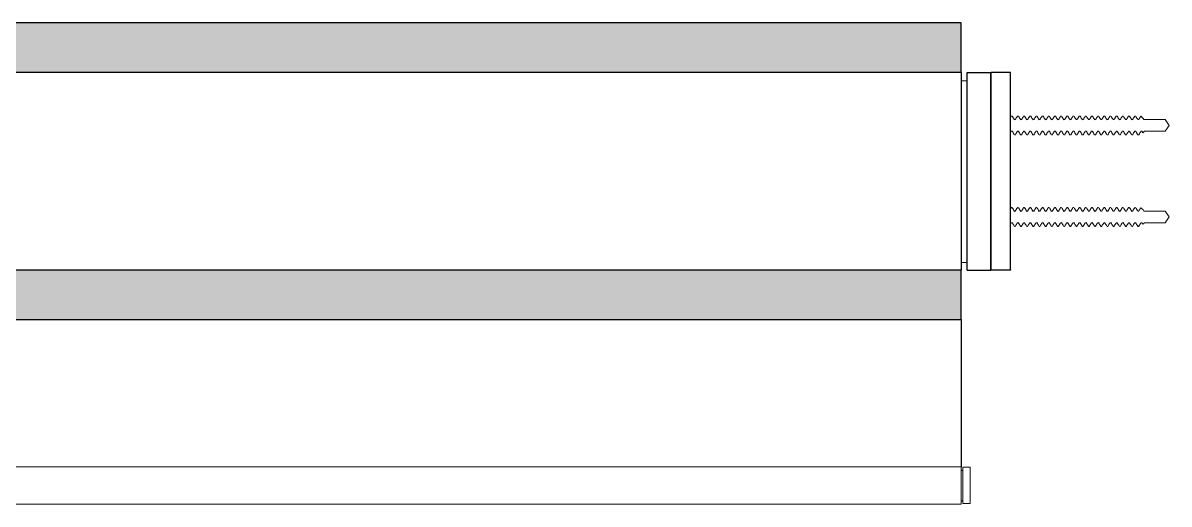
# Model space of a CAD drawing. Header units: inches. Extents: x 6.5 to 29.7, y 6.3 to 11.1.
# Drawn here: x 18.07 to 29.67, y 6.26 to 11.13 of the extents above; entities that cross this region are included whole.
import ezdxf

# ---------------------------------------------------------------- set-up
doc = ezdxf.new("R2010")
doc.units = ezdxf.units.IN
doc.header["$MEASUREMENT"] = 0
doc.linetypes.add('HIDDEN2', pattern=[0.1875, 0.125, -0.0625])
doc.layers.get('0').update_dxf_attribs({"true_color": 0xc2ced6})
for name, color, linetype, lineweight in [('FABRIC-ROLL', 7, 'Continuous', 30), ('HEMBAR', 7, 'Continuous', 9), ('HEMBAR-ENDCAP', 7, 'Continuous', 9), ('SHADE-BRACKET', 7, 'Continuous', 30), ('SHADE-BRACKET_SCREW', 7, 'Continuous', 5), ('SUB-BRACKET', 7, 'Continuous', 18), ('SUB-BRACKET_HARDWARE', 7, 'HIDDEN2', 5)]:
    doc.layers.add(name, color=color, linetype=linetype, lineweight=lineweight)

# ---------------------------------------------------------------- blocks, each defined once
blk = doc.blocks.new('SHADE-BRACKET-HARDWARE')
at = {"layer": 'SHADE-BRACKET_SCREW', "extrusion": (-1.22465e-16, -1, 0)}
for p, q in [((23.941, 1.492), (23.933, 1.492)), ((23.975, 1.456), (23.964, 1.456)), ((24.004, 1.492), (23.996, 1.492)), ((24.037, 1.456), (24.026, 1.456)), ((24.066, 1.492), (24.058, 1.492)), ((24.1, 1.456), (24.089, 1.456)), ((24.129, 1.492), (24.121, 1.492)), ((24.162, 1.456), (24.151, 1.456)), ((24.191, 1.492), (24.183, 1.492)), ((24.225, 1.456), (24.214, 1.456)), ((24.254, 1.492), (24.246, 1.492)), ((24.287, 1.456), (24.276, 1.456)), ((24.316, 1.492), (24.308, 1.492)), ((24.35, 1.456), (24.339, 1.456)), ((24.379, 1.492), (24.371, 1.492)), ((24.412, 1.456), (24.401, 1.456)), ((24.441, 1.492), (24.433, 1.492)), ((24.475, 1.456), (24.464, 1.456)), ((24.504, 1.492), (24.496, 1.492)), ((24.537, 1.456), (24.526, 1.456)), ((24.566, 1.492), (24.558, 1.492)), ((24.6, 1.456), (24.589, 1.456)), ((24.629, 1.492), (24.621, 1.492)), ((24.662, 1.456), (24.651, 1.456)), ((24.691, 1.492), (24.683, 1.492)), ((24.725, 1.456), (24.714, 1.456)), ((24.754, 1.492), (24.746, 1.492)), ((24.787, 1.456), (24.776, 1.456)), ((24.816, 1.492), (24.808, 1.492)), ((24.85, 1.456), (24.839, 1.456)), ((24.879, 1.492), (24.871, 1.492)), ((24.912, 1.456), (24.901, 1.456)), ((24.941, 1.492), (24.933, 1.492)), ((24.975, 1.456), (24.964, 1.456)), ((25.004, 1.492), (24.996, 1.492)), ((25.037, 1.456), (25.026, 1.456)), ((25.066, 1.492), (25.058, 1.492)), ((25.1, 1.456), (25.089, 1.456)), ((25.129, 1.492), (25.121, 1.492)), ((25.162, 1.456), (25.151, 1.456)), ((25.191, 1.492), (25.183, 1.492)), ((25.223, 1.456), (25.214, 1.456)), ((25.267, 1.469), (25.245, 1.491)), ((25.49, 1.456), (25.276, 1.456)), ((23.942, 1.339), (23.932, 1.339)), ((23.972, 1.302), (23.965, 1.302)), ((24.005, 1.339), (23.994, 1.339)), ((24.035, 1.302), (24.027, 1.302)), ((24.067, 1.339), (24.056, 1.339)), ((24.097, 1.302), (24.09, 1.302)), ((24.13, 1.339), (24.119, 1.339)), ((24.16, 1.302), (24.152, 1.302)), ((24.192, 1.339), (24.181, 1.339)), ((24.222, 1.302), (24.215, 1.302)), ((24.255, 1.339), (24.244, 1.339)), ((24.285, 1.302), (24.277, 1.302)), ((24.317, 1.339), (24.306, 1.339)), ((24.347, 1.302), (24.34, 1.302)), ((24.38, 1.339), (24.369, 1.339)), ((24.41, 1.302), (24.402, 1.302)), ((24.442, 1.339), (24.431, 1.339)), ((24.472, 1.302), (24.465, 1.302)), ((24.505, 1.339), (24.494, 1.339)), ((24.535, 1.302), (24.527, 1.302)), ((24.567, 1.339), (24.556, 1.339)), ((24.597, 1.302), (24.59, 1.302)), ((24.63, 1.339), (24.619, 1.339)), ((24.66, 1.302), (24.652, 1.302)), ((24.692, 1.339), (24.681, 1.339)), ((24.722, 1.302), (24.715, 1.302)), ((24.755, 1.339), (24.744, 1.339)), ((24.785, 1.302), (24.777, 1.302)), ((24.817, 1.339), (24.806, 1.339)), ((24.847, 1.302), (24.84, 1.302)), ((24.88, 1.339), (24.869, 1.339)), ((24.91, 1.302), (24.902, 1.302)), ((24.942, 1.339), (24.931, 1.339)), ((24.972, 1.302), (24.965, 1.302)), ((25.005, 1.339), (24.994, 1.339)), ((25.035, 1.302), (25.027, 1.302)), ((25.067, 1.339), (25.056, 1.339)), ((25.097, 1.302), (25.09, 1.302)), ((25.13, 1.339), (25.119, 1.339)), ((25.16, 1.302), (25.152, 1.302)), ((25.192, 1.339), (25.181, 1.339)), ((25.222, 1.302), (25.215, 1.302)), ((25.255, 1.339), (25.244, 1.339)), ((25.256, 1.339), (25.255, 1.339)), ((25.256, 1.339), (25.265, 1.323)), ((25.256, 1.339), (25.265, 1.323)), ((25.281, 1.339), (25.265, 1.323)), ((25.265, 1.323), (25.265, 1.323)), ((25.49, 1.339), (25.281, 1.339)), ((25.49, 1.339), (25.49, 1.339)), ((23.941, 0.566), (23.933, 0.566)), ((23.975, 0.53), (23.964, 0.53)), ((24.004, 0.566), (23.996, 0.566)), ((24.037, 0.53), (24.026, 0.53)), ((24.066, 0.566), (24.058, 0.566)), ((24.1, 0.53), (24.089, 0.53)), ((24.129, 0.566), (24.121, 0.566)), ((24.162, 0.53), (24.151, 0.53)), ((24.191, 0.566), (24.183, 0.566)), ((24.225, 0.53), (24.214, 0.53)), ((24.254, 0.566), (24.246, 0.566)), ((24.287, 0.53), (24.276, 0.53)), ((24.316, 0.566), (24.308, 0.566)), ((24.35, 0.53), (24.339, 0.53)), ((24.379, 0.566), (24.371, 0.566)), ((24.412, 0.53), (24.401, 0.53)), ((24.441, 0.566), (24.433, 0.566)), ((24.475, 0.53), (24.464, 0.53)), ((24.504, 0.566), (24.496, 0.566)), ((24.537, 0.53), (24.526, 0.53)), ((24.566, 0.566), (24.558, 0.566)), ((24.6, 0.53), (24.589, 0.53)), ((24.629, 0.566), (24.621, 0.566)), ((24.662, 0.53), (24.651, 0.53)), ((24.691, 0.566), (24.683, 0.566)), ((24.725, 0.53), (24.714, 0.53)), ((24.754, 0.566), (24.746, 0.566)), ((24.787, 0.53), (24.776, 0.53)), ((24.816, 0.566), (24.808, 0.566)), ((24.85, 0.53), (24.839, 0.53)), ((24.879, 0.566), (24.871, 0.566)), ((24.912, 0.53), (24.901, 0.53)), ((24.941, 0.566), (24.933, 0.566)), ((24.975, 0.53), (24.964, 0.53)), ((25.004, 0.566), (24.996, 0.566)), ((25.037, 0.53), (25.026, 0.53)), ((25.066, 0.566), (25.058, 0.566)), ((25.1, 0.53), (25.089, 0.53)), ((25.129, 0.566), (25.121, 0.566)), ((25.162, 0.53), (25.151, 0.53)), ((25.191, 0.566), (25.183, 0.566)), ((25.223, 0.53), (25.214, 0.53)), ((25.267, 0.543), (25.245, 0.565)), ((25.49, 0.53), (25.276, 0.53)), ((23.942, 0.413), (23.932, 0.413)), ((23.972, 0.376), (23.965, 0.376)), ((24.005, 0.413), (23.994, 0.413)), ((24.035, 0.376), (24.027, 0.376)), ((24.067, 0.413), (24.056, 0.413)), ((24.097, 0.376), (24.09, 0.376)), ((24.13, 0.413), (24.119, 0.413)), ((24.16, 0.376), (24.152, 0.376)), ((24.192, 0.413), (24.181, 0.413)), ((24.222, 0.376), (24.215, 0.376)), ((24.255, 0.413), (24.244, 0.413)), ((24.285, 0.376), (24.277, 0.376)), ((24.317, 0.413), (24.306, 0.413)), ((24.347, 0.376), (24.34, 0.376)), ((24.38, 0.413), (24.369, 0.413)), ((24.41, 0.376), (24.402, 0.376)), ((24.442, 0.413), (24.431, 0.413)), ((24.472, 0.376), (24.465, 0.376)), ((24.505, 0.413), (24.494, 0.413)), ((24.535, 0.376), (24.527, 0.376)), ((24.567, 0.413), (24.556, 0.413)), ((24.597, 0.376), (24.59, 0.376)), ((24.63, 0.413), (24.619, 0.413)), ((24.66, 0.376), (24.652, 0.376)), ((24.692, 0.413), (24.681, 0.413)), ((24.722, 0.376), (24.715, 0.376)), ((24.755, 0.413), (24.744, 0.413)), ((24.785, 0.376), (24.777, 0.376)), ((24.817, 0.413), (24.806, 0.413)), ((24.847, 0.376), (24.84, 0.376)), ((24.88, 0.413), (24.869, 0.413)), ((24.91, 0.376), (24.902, 0.376)), ((24.942, 0.413), (24.931, 0.413)), ((24.972, 0.376), (24.965, 0.376)), ((25.005, 0.413), (24.994, 0.413)), ((25.035, 0.376), (25.027, 0.376)), ((25.067, 0.413), (25.056, 0.413)), ((25.097, 0.376), (25.09, 0.376)), ((25.13, 0.413), (25.119, 0.413)), ((25.16, 0.376), (25.152, 0.376)), ((25.192, 0.413), (25.181, 0.413)), ((25.222, 0.376), (25.215, 0.376)), ((25.255, 0.413), (25.244, 0.413)), ((25.256, 0.413), (25.255, 0.413)), ((25.256, 0.413), (25.265, 0.397)), ((25.256, 0.413), (25.265, 0.397)), ((25.281, 0.413), (25.265, 0.397)), ((25.265, 0.397), (25.265, 0.397)), ((25.49, 0.413), (25.281, 0.413)), ((25.49, 0.413), (25.49, 0.413))]:
    blk.add_line(p, q, dxfattribs=at)
at = {"layer": 'SHADE-BRACKET_SCREW', "extrusion": (0, 1, 0)}
for p, q in [((25.531, 1.397), (25.49, 1.456)), ((25.531, 1.397), (25.49, 1.339)), ((25.531, 0.471), (25.49, 0.53)), ((25.531, 0.471), (25.49, 0.413))]:
    blk.add_line(p, q, dxfattribs=at)
at = {"layer": 'SHADE-BRACKET_SCREW'}
for points in [[(23.926, 1.481), (23.928, 1.484), (23.93, 1.487), (23.932, 1.491)], [(23.932, 1.491), (23.932, 1.492), (23.933, 1.492), (23.933, 1.492)], [(23.941, 1.492), (23.941, 1.492), (23.941, 1.492), (23.941, 1.492)], [(23.943, 1.491), (23.95, 1.478), (23.958, 1.466), (23.965, 1.453)], [(23.973, 1.456), (23.98, 1.467), (23.987, 1.479), (23.994, 1.491)], [(23.994, 1.491), (23.995, 1.492), (23.995, 1.492), (23.996, 1.492)], [(24.004, 1.492), (24.004, 1.492), (24.003, 1.492), (24.003, 1.492)], [(24.005, 1.491), (24.013, 1.478), (24.02, 1.466), (24.028, 1.453)], [(24.036, 1.456), (24.043, 1.467), (24.05, 1.479), (24.057, 1.491)], [(24.057, 1.491), (24.057, 1.492), (24.058, 1.492), (24.058, 1.492)], [(24.066, 1.492), (24.066, 1.492), (24.066, 1.492), (24.066, 1.492)], [(24.068, 1.491), (24.075, 1.478), (24.083, 1.466), (24.09, 1.453)], [(24.098, 1.456), (24.105, 1.467), (24.112, 1.479), (24.119, 1.491)], [(24.119, 1.491), (24.12, 1.492), (24.12, 1.492), (24.121, 1.492)], [(24.129, 1.492), (24.129, 1.492), (24.128, 1.492), (24.128, 1.492)], [(24.13, 1.491), (24.138, 1.478), (24.145, 1.466), (24.153, 1.453)], [(24.161, 1.456), (24.168, 1.467), (24.175, 1.479), (24.182, 1.491)], [(24.182, 1.491), (24.182, 1.492), (24.183, 1.492), (24.183, 1.492)], [(24.191, 1.492), (24.191, 1.492), (24.191, 1.492), (24.191, 1.492)], [(24.193, 1.491), (24.2, 1.478), (24.208, 1.466), (24.215, 1.453)], [(24.223, 1.456), (24.23, 1.467), (24.237, 1.479), (24.244, 1.491)], [(24.244, 1.491), (24.245, 1.492), (24.245, 1.492), (24.246, 1.492)], [(24.254, 1.492), (24.254, 1.492), (24.253, 1.492), (24.253, 1.492)], [(24.255, 1.491), (24.263, 1.478), (24.27, 1.466), (24.278, 1.453)], [(24.286, 1.456), (24.293, 1.467), (24.3, 1.479), (24.307, 1.491)], [(24.307, 1.491), (24.307, 1.492), (24.308, 1.492), (24.308, 1.492)], [(24.316, 1.492), (24.316, 1.492), (24.316, 1.492), (24.316, 1.492)], [(24.318, 1.491), (24.325, 1.478), (24.333, 1.466), (24.34, 1.453)], [(24.348, 1.456), (24.355, 1.467), (24.362, 1.479), (24.369, 1.491)], [(24.369, 1.491), (24.37, 1.492), (24.37, 1.492), (24.371, 1.492)], [(24.379, 1.492), (24.379, 1.492), (24.378, 1.492), (24.378, 1.492)], [(24.38, 1.491), (24.388, 1.478), (24.395, 1.466), (24.403, 1.453)], [(24.411, 1.456), (24.418, 1.467), (24.425, 1.479), (24.432, 1.491)], [(24.432, 1.491), (24.432, 1.492), (24.433, 1.492), (24.433, 1.492)], [(24.441, 1.492), (24.441, 1.492), (24.441, 1.492), (24.441, 1.492)], [(24.443, 1.491), (24.45, 1.478), (24.458, 1.466), (24.465, 1.453)], [(24.473, 1.456), (24.48, 1.467), (24.487, 1.479), (24.494, 1.491)], [(24.494, 1.491), (24.495, 1.492), (24.495, 1.492), (24.496, 1.492)], [(24.504, 1.492), (24.504, 1.492), (24.503, 1.492), (24.503, 1.492)], [(24.505, 1.491), (24.513, 1.478), (24.52, 1.466), (24.528, 1.453)], [(24.536, 1.456), (24.543, 1.467), (24.55, 1.479), (24.557, 1.491)], [(24.557, 1.491), (24.557, 1.492), (24.558, 1.492), (24.558, 1.492)], [(24.566, 1.492), (24.566, 1.492), (24.566, 1.492), (24.566, 1.492)], [(24.568, 1.491), (24.575, 1.478), (24.583, 1.466), (24.59, 1.453)], [(24.598, 1.456), (24.605, 1.467), (24.612, 1.479), (24.619, 1.491)], [(24.619, 1.491), (24.62, 1.492), (24.62, 1.492), (24.621, 1.492)], [(24.629, 1.492), (24.629, 1.492), (24.628, 1.492), (24.628, 1.492)], [(24.63, 1.491), (24.638, 1.478), (24.645, 1.466), (24.653, 1.453)], [(24.661, 1.456), (24.668, 1.467), (24.675, 1.479), (24.682, 1.491)], [(24.682, 1.491), (24.682, 1.492), (24.683, 1.492), (24.683, 1.492)], [(24.691, 1.492), (24.691, 1.492), (24.691, 1.492), (24.691, 1.492)], [(24.693, 1.491), (24.7, 1.478), (24.708, 1.466), (24.715, 1.453)], [(24.723, 1.456), (24.73, 1.467), (24.737, 1.479), (24.744, 1.491)], [(24.744, 1.491), (24.745, 1.492), (24.745, 1.492), (24.746, 1.492)], [(24.754, 1.492), (24.754, 1.492), (24.753, 1.492), (24.753, 1.492)], [(24.755, 1.491), (24.763, 1.478), (24.77, 1.466), (24.778, 1.453)], [(24.786, 1.456), (24.793, 1.467), (24.8, 1.479), (24.807, 1.491)], [(24.807, 1.491), (24.807, 1.492), (24.808, 1.492), (24.808, 1.492)], [(24.816, 1.492), (24.816, 1.492), (24.816, 1.492), (24.816, 1.492)], [(24.818, 1.491), (24.825, 1.478), (24.833, 1.466), (24.84, 1.453)], [(24.848, 1.456), (24.855, 1.467), (24.862, 1.479), (24.869, 1.491)], [(24.869, 1.491), (24.87, 1.492), (24.87, 1.492), (24.871, 1.492)], [(24.879, 1.492), (24.879, 1.492), (24.878, 1.492), (24.878, 1.492)], [(24.88, 1.491), (24.888, 1.478), (24.895, 1.466), (24.903, 1.453)], [(24.911, 1.456), (24.918, 1.467), (24.925, 1.479), (24.932, 1.491)], [(24.932, 1.491), (24.932, 1.492), (24.933, 1.492), (24.933, 1.492)], [(24.941, 1.492), (24.941, 1.492), (24.941, 1.492), (24.941, 1.492)], [(24.943, 1.491), (24.95, 1.478), (24.958, 1.466), (24.965, 1.453)], [(24.973, 1.456), (24.98, 1.467), (24.987, 1.479), (24.994, 1.491)], [(24.994, 1.491), (24.995, 1.492), (24.995, 1.492), (24.996, 1.492)], [(25.004, 1.492), (25.004, 1.492), (25.003, 1.492), (25.003, 1.492)], [(25.005, 1.491), (25.013, 1.478), (25.02, 1.466), (25.028, 1.453)], [(25.036, 1.456), (25.043, 1.467), (25.05, 1.479), (25.057, 1.491)], [(25.057, 1.491), (25.057, 1.492), (25.058, 1.492), (25.058, 1.492)], [(25.066, 1.492), (25.066, 1.492), (25.066, 1.492), (25.066, 1.492)], [(25.068, 1.491), (25.075, 1.478), (25.083, 1.466), (25.09, 1.453)], [(25.098, 1.456), (25.105, 1.467), (25.112, 1.479), (25.119, 1.491)], [(25.119, 1.491), (25.12, 1.492), (25.12, 1.492), (25.121, 1.492)], [(25.129, 1.492), (25.129, 1.492), (25.128, 1.492), (25.128, 1.492)], [(25.13, 1.491), (25.138, 1.478), (25.145, 1.466), (25.153, 1.453)], [(25.161, 1.456), (25.168, 1.467), (25.175, 1.479), (25.182, 1.491)], [(25.182, 1.491), (25.182, 1.492), (25.183, 1.492), (25.183, 1.492)], [(25.191, 1.492), (25.191, 1.492), (25.191, 1.492), (25.191, 1.492)], [(25.193, 1.491), (25.2, 1.478), (25.208, 1.466), (25.214, 1.456)], [(25.223, 1.456), (25.23, 1.467), (25.237, 1.479), (25.244, 1.491)], [(25.244, 1.491), (25.244, 1.491), (25.244, 1.491), (25.244, 1.49)], [(25.244, 1.49), (25.244, 1.49), (25.244, 1.49), (25.244, 1.49)], [(25.266, 1.47), (25.266, 1.47), (25.267, 1.47), (25.276, 1.456)], [(23.932, 1.339), (23.93, 1.335), (23.928, 1.332), (23.926, 1.328)], [(23.963, 1.304), (23.956, 1.316), (23.948, 1.329), (23.942, 1.339)], [(23.964, 1.302), (23.964, 1.302), (23.965, 1.302), (23.965, 1.302)], [(23.974, 1.304), (23.973, 1.303), (23.973, 1.302), (23.972, 1.302)], [(23.995, 1.339), (23.988, 1.327), (23.981, 1.316), (23.974, 1.304)], [(24.026, 1.304), (24.018, 1.316), (24.011, 1.329), (24.003, 1.341)], [(24.027, 1.302), (24.027, 1.302), (24.027, 1.302), (24.027, 1.302)], [(24.037, 1.304), (24.036, 1.303), (24.035, 1.302), (24.035, 1.302)], [(24.057, 1.339), (24.05, 1.327), (24.043, 1.316), (24.037, 1.304)], [(24.088, 1.304), (24.081, 1.316), (24.073, 1.329), (24.066, 1.341)], [(24.089, 1.302), (24.089, 1.302), (24.09, 1.302), (24.09, 1.302)], [(24.099, 1.304), (24.098, 1.303), (24.098, 1.302), (24.097, 1.302)], [(24.12, 1.339), (24.113, 1.327), (24.106, 1.316), (24.099, 1.304)], [(24.151, 1.304), (24.143, 1.316), (24.136, 1.329), (24.128, 1.341)], [(24.152, 1.302), (24.152, 1.302), (24.152, 1.302), (24.152, 1.302)], [(24.162, 1.304), (24.161, 1.303), (24.16, 1.302), (24.16, 1.302)], [(24.182, 1.339), (24.175, 1.327), (24.168, 1.316), (24.162, 1.304)], [(24.213, 1.304), (24.206, 1.316), (24.198, 1.329), (24.191, 1.341)], [(24.214, 1.302), (24.214, 1.302), (24.215, 1.302), (24.215, 1.302)], [(24.224, 1.304), (24.223, 1.303), (24.223, 1.302), (24.222, 1.302)], [(24.245, 1.339), (24.238, 1.327), (24.231, 1.316), (24.224, 1.304)], [(24.276, 1.304), (24.268, 1.316), (24.261, 1.329), (24.253, 1.341)], [(24.277, 1.302), (24.277, 1.302), (24.277, 1.302), (24.277, 1.302)], [(24.287, 1.304), (24.286, 1.303), (24.285, 1.302), (24.285, 1.302)], [(24.307, 1.339), (24.3, 1.327), (24.293, 1.316), (24.287, 1.304)], [(24.338, 1.304), (24.331, 1.316), (24.323, 1.329), (24.316, 1.341)], [(24.339, 1.302), (24.339, 1.302), (24.34, 1.302), (24.34, 1.302)], [(24.349, 1.304), (24.348, 1.303), (24.348, 1.302), (24.347, 1.302)], [(24.37, 1.339), (24.363, 1.327), (24.356, 1.316), (24.349, 1.304)], [(24.401, 1.304), (24.393, 1.316), (24.386, 1.329), (24.378, 1.341)], [(24.402, 1.302), (24.402, 1.302), (24.402, 1.302), (24.402, 1.302)], [(24.412, 1.304), (24.411, 1.303), (24.41, 1.302), (24.41, 1.302)], [(24.432, 1.339), (24.425, 1.327), (24.418, 1.316), (24.412, 1.304)], [(24.463, 1.304), (24.456, 1.316), (24.448, 1.329), (24.441, 1.341)], [(24.464, 1.302), (24.464, 1.302), (24.465, 1.302), (24.465, 1.302)], [(24.474, 1.304), (24.473, 1.303), (24.473, 1.302), (24.472, 1.302)], [(24.495, 1.339), (24.488, 1.327), (24.481, 1.316), (24.474, 1.304)], [(24.526, 1.304), (24.518, 1.316), (24.511, 1.329), (24.503, 1.341)], [(24.527, 1.302), (24.527, 1.302), (24.527, 1.302), (24.527, 1.302)], [(24.537, 1.304), (24.536, 1.303), (24.535, 1.302), (24.535, 1.302)], [(24.557, 1.339), (24.55, 1.327), (24.543, 1.316), (24.537, 1.304)], [(24.588, 1.304), (24.581, 1.316), (24.573, 1.329), (24.566, 1.341)], [(24.589, 1.302), (24.589, 1.302), (24.59, 1.302), (24.59, 1.302)], [(24.599, 1.304), (24.598, 1.303), (24.598, 1.302), (24.597, 1.302)], [(24.62, 1.339), (24.613, 1.327), (24.606, 1.316), (24.599, 1.304)], [(24.651, 1.304), (24.643, 1.316), (24.636, 1.329), (24.628, 1.341)], [(24.652, 1.302), (24.652, 1.302), (24.652, 1.302), (24.652, 1.302)], [(24.662, 1.304), (24.661, 1.303), (24.66, 1.302), (24.66, 1.302)], [(24.682, 1.339), (24.675, 1.327), (24.668, 1.316), (24.662, 1.304)], [(24.713, 1.304), (24.706, 1.316), (24.698, 1.329), (24.691, 1.341)], [(24.714, 1.302), (24.714, 1.302), (24.715, 1.302), (24.715, 1.302)], [(24.724, 1.304), (24.723, 1.303), (24.723, 1.302), (24.722, 1.302)], [(24.745, 1.339), (24.738, 1.327), (24.731, 1.316), (24.724, 1.304)], [(24.776, 1.304), (24.768, 1.316), (24.761, 1.329), (24.753, 1.341)], [(24.777, 1.302), (24.777, 1.302), (24.777, 1.302), (24.777, 1.302)], [(24.787, 1.304), (24.786, 1.303), (24.785, 1.302), (24.785, 1.302)], [(24.807, 1.339), (24.8, 1.327), (24.793, 1.316), (24.787, 1.304)], [(24.838, 1.304), (24.831, 1.316), (24.823, 1.329), (24.816, 1.341)], [(24.839, 1.302), (24.839, 1.302), (24.84, 1.302), (24.84, 1.302)], [(24.849, 1.304), (24.848, 1.303), (24.848, 1.302), (24.847, 1.302)], [(24.87, 1.339), (24.863, 1.327), (24.856, 1.316), (24.849, 1.304)], [(24.901, 1.304), (24.893, 1.316), (24.886, 1.329), (24.878, 1.341)], [(24.902, 1.302), (24.902, 1.302), (24.902, 1.302), (24.902, 1.302)], [(24.912, 1.304), (24.911, 1.303), (24.91, 1.302), (24.91, 1.302)], [(24.932, 1.339), (24.925, 1.327), (24.918, 1.316), (24.912, 1.304)], [(24.963, 1.304), (24.956, 1.316), (24.948, 1.329), (24.941, 1.341)], [(24.964, 1.302), (24.964, 1.302), (24.965, 1.302), (24.965, 1.302)], [(24.974, 1.304), (24.973, 1.303), (24.973, 1.302), (24.972, 1.302)], [(24.995, 1.339), (24.988, 1.327), (24.981, 1.316), (24.974, 1.304)], [(25.026, 1.304), (25.018, 1.316), (25.011, 1.329), (25.003, 1.341)], [(25.027, 1.302), (25.027, 1.302), (25.027, 1.302), (25.027, 1.302)], [(25.037, 1.304), (25.036, 1.303), (25.035, 1.302), (25.035, 1.302)], [(25.057, 1.339), (25.05, 1.327), (25.043, 1.316), (25.037, 1.304)], [(25.088, 1.304), (25.081, 1.316), (25.073, 1.329), (25.066, 1.341)], [(25.089, 1.302), (25.089, 1.302), (25.09, 1.302), (25.09, 1.302)], [(25.099, 1.304), (25.098, 1.303), (25.098, 1.302), (25.097, 1.302)], [(25.12, 1.339), (25.113, 1.327), (25.106, 1.316), (25.099, 1.304)], [(25.151, 1.304), (25.143, 1.316), (25.136, 1.329), (25.128, 1.341)], [(25.152, 1.302), (25.152, 1.302), (25.152, 1.302), (25.152, 1.302)], [(25.162, 1.304), (25.161, 1.303), (25.16, 1.302), (25.16, 1.302)], [(25.182, 1.339), (25.175, 1.327), (25.168, 1.316), (25.162, 1.304)], [(25.213, 1.304), (25.206, 1.316), (25.198, 1.329), (25.191, 1.341)], [(25.214, 1.302), (25.214, 1.302), (25.215, 1.302), (25.215, 1.302)], [(25.224, 1.304), (25.223, 1.303), (25.223, 1.302), (25.222, 1.302)], [(25.245, 1.339), (25.238, 1.327), (25.231, 1.316), (25.224, 1.304)], [(25.265, 1.323), (25.265, 1.323), (25.265, 1.323), (25.265, 1.323)], [(23.926, 0.555), (23.928, 0.558), (23.93, 0.561), (23.932, 0.565)], [(23.932, 0.565), (23.932, 0.566), (23.933, 0.566), (23.933, 0.566)], [(23.941, 0.566), (23.941, 0.566), (23.941, 0.566), (23.941, 0.566)], [(23.943, 0.565), (23.95, 0.552), (23.958, 0.54), (23.965, 0.527)], [(23.973, 0.53), (23.98, 0.541), (23.987, 0.553), (23.994, 0.565)], [(23.994, 0.565), (23.995, 0.566), (23.995, 0.566), (23.996, 0.566)], [(24.004, 0.566), (24.004, 0.566), (24.003, 0.566), (24.003, 0.566)], [(24.005, 0.565), (24.013, 0.552), (24.02, 0.54), (24.028, 0.527)], [(24.036, 0.53), (24.043, 0.541), (24.05, 0.553), (24.057, 0.565)], [(24.057, 0.565), (24.057, 0.566), (24.058, 0.566), (24.058, 0.566)], [(24.066, 0.566), (24.066, 0.566), (24.066, 0.566), (24.066, 0.566)], [(24.068, 0.565), (24.075, 0.552), (24.083, 0.54), (24.09, 0.527)], [(24.098, 0.53), (24.105, 0.541), (24.112, 0.553), (24.119, 0.565)], [(24.119, 0.565), (24.12, 0.566), (24.12, 0.566), (24.121, 0.566)], [(24.129, 0.566), (24.129, 0.566), (24.128, 0.566), (24.128, 0.566)], [(24.13, 0.565), (24.138, 0.552), (24.145, 0.54), (24.153, 0.527)], [(24.161, 0.53), (24.168, 0.541), (24.175, 0.553), (24.182, 0.565)], [(24.182, 0.565), (24.182, 0.566), (24.183, 0.566), (24.183, 0.566)], [(24.191, 0.566), (24.191, 0.566), (24.191, 0.566), (24.191, 0.566)], [(24.193, 0.565), (24.2, 0.552), (24.208, 0.54), (24.215, 0.527)], [(24.223, 0.53), (24.23, 0.541), (24.237, 0.553), (24.244, 0.565)], [(24.244, 0.565), (24.245, 0.566), (24.245, 0.566), (24.246, 0.566)], [(24.254, 0.566), (24.254, 0.566), (24.253, 0.566), (24.253, 0.566)], [(24.255, 0.565), (24.263, 0.552), (24.27, 0.54), (24.278, 0.527)], [(24.286, 0.53), (24.293, 0.541), (24.3, 0.553), (24.307, 0.565)], [(24.307, 0.565), (24.307, 0.566), (24.308, 0.566), (24.308, 0.566)], [(24.316, 0.566), (24.316, 0.566), (24.316, 0.566), (24.316, 0.566)], [(24.318, 0.565), (24.325, 0.552), (24.333, 0.54), (24.34, 0.527)], [(24.348, 0.53), (24.355, 0.541), (24.362, 0.553), (24.369, 0.565)], [(24.369, 0.565), (24.37, 0.566), (24.37, 0.566), (24.371, 0.566)], [(24.379, 0.566), (24.379, 0.566), (24.378, 0.566), (24.378, 0.566)], [(24.38, 0.565), (24.388, 0.552), (24.395, 0.54), (24.403, 0.527)], [(24.411, 0.53), (24.418, 0.541), (24.425, 0.553), (24.432, 0.565)], [(24.432, 0.565), (24.432, 0.566), (24.433, 0.566), (24.433, 0.566)], [(24.441, 0.566), (24.441, 0.566), (24.441, 0.566), (24.441, 0.566)], [(24.443, 0.565), (24.45, 0.552), (24.458, 0.54), (24.465, 0.527)], [(24.473, 0.53), (24.48, 0.541), (24.487, 0.553), (24.494, 0.565)], [(24.494, 0.565), (24.495, 0.566), (24.495, 0.566), (24.496, 0.566)], [(24.504, 0.566), (24.504, 0.566), (24.503, 0.566), (24.503, 0.566)], [(24.505, 0.565), (24.513, 0.552), (24.52, 0.54), (24.528, 0.527)], [(24.536, 0.53), (24.543, 0.541), (24.55, 0.553), (24.557, 0.565)], [(24.557, 0.565), (24.557, 0.566), (24.558, 0.566), (24.558, 0.566)], [(24.566, 0.566), (24.566, 0.566), (24.566, 0.566), (24.566, 0.566)], [(24.568, 0.565), (24.575, 0.552), (24.583, 0.54), (24.59, 0.527)], [(24.598, 0.53), (24.605, 0.541), (24.612, 0.553), (24.619, 0.565)], [(24.619, 0.565), (24.62, 0.566), (24.62, 0.566), (24.621, 0.566)], [(24.629, 0.566), (24.629, 0.566), (24.628, 0.566), (24.628, 0.566)], [(24.63, 0.565), (24.638, 0.552), (24.645, 0.54), (24.653, 0.527)], [(24.661, 0.53), (24.668, 0.541), (24.675, 0.553), (24.682, 0.565)], [(24.682, 0.565), (24.682, 0.566), (24.683, 0.566), (24.683, 0.566)], [(24.691, 0.566), (24.691, 0.566), (24.691, 0.566), (24.691, 0.566)], [(24.693, 0.565), (24.7, 0.552), (24.708, 0.54), (24.715, 0.527)], [(24.723, 0.53), (24.73, 0.541), (24.737, 0.553), (24.744, 0.565)], [(24.744, 0.565), (24.745, 0.566), (24.745, 0.566), (24.746, 0.566)], [(24.754, 0.566), (24.754, 0.566), (24.753, 0.566), (24.753, 0.566)], [(24.755, 0.565), (24.763, 0.552), (24.77, 0.54), (24.778, 0.527)], [(24.786, 0.53), (24.793, 0.541), (24.8, 0.553), (24.807, 0.565)], [(24.807, 0.565), (24.807, 0.566), (24.808, 0.566), (24.808, 0.566)], [(24.816, 0.566), (24.816, 0.566), (24.816, 0.566), (24.816, 0.566)], [(24.818, 0.565), (24.825, 0.552), (24.833, 0.54), (24.84, 0.527)], [(24.848, 0.53), (24.855, 0.541), (24.862, 0.553), (24.869, 0.565)], [(24.869, 0.565), (24.87, 0.566), (24.87, 0.566), (24.871, 0.566)], [(24.879, 0.566), (24.879, 0.566), (24.878, 0.566), (24.878, 0.566)], [(24.88, 0.565), (24.888, 0.552), (24.895, 0.54), (24.903, 0.527)], [(24.911, 0.53), (24.918, 0.541), (24.925, 0.553), (24.932, 0.565)], [(24.932, 0.565), (24.932, 0.566), (24.933, 0.566), (24.933, 0.566)], [(24.941, 0.566), (24.941, 0.566), (24.941, 0.566), (24.941, 0.566)], [(24.943, 0.565), (24.95, 0.552), (24.958, 0.54), (24.965, 0.527)], [(24.973, 0.53), (24.98, 0.541), (24.987, 0.553), (24.994, 0.565)], [(24.994, 0.565), (24.995, 0.566), (24.995, 0.566), (24.996, 0.566)], [(25.004, 0.566), (25.004, 0.566), (25.003, 0.566), (25.003, 0.566)], [(25.005, 0.565), (25.013, 0.552), (25.02, 0.54), (25.028, 0.527)], [(25.036, 0.53), (25.043, 0.541), (25.05, 0.553), (25.057, 0.565)], [(25.057, 0.565), (25.057, 0.566), (25.058, 0.566), (25.058, 0.566)], [(25.066, 0.566), (25.066, 0.566), (25.066, 0.566), (25.066, 0.566)], [(25.068, 0.565), (25.075, 0.552), (25.083, 0.54), (25.09, 0.527)], [(25.098, 0.53), (25.105, 0.541), (25.112, 0.553), (25.119, 0.565)], [(25.119, 0.565), (25.12, 0.566), (25.12, 0.566), (25.121, 0.566)], [(25.129, 0.566), (25.129, 0.566), (25.128, 0.566), (25.128, 0.566)], [(25.13, 0.565), (25.138, 0.552), (25.145, 0.54), (25.153, 0.527)], [(25.161, 0.53), (25.168, 0.541), (25.175, 0.553), (25.182, 0.565)], [(25.182, 0.565), (25.182, 0.566), (25.183, 0.566), (25.183, 0.566)], [(25.191, 0.566), (25.191, 0.566), (25.191, 0.566), (25.191, 0.566)], [(25.193, 0.565), (25.2, 0.552), (25.208, 0.54), (25.214, 0.53)], [(25.223, 0.53), (25.23, 0.541), (25.237, 0.553), (25.244, 0.565)], [(25.244, 0.565), (25.244, 0.565), (25.244, 0.565), (25.244, 0.564)], [(25.244, 0.564), (25.244, 0.564), (25.244, 0.564), (25.244, 0.564)], [(25.266, 0.544), (25.266, 0.544), (25.267, 0.544), (25.276, 0.53)], [(23.932, 0.413), (23.93, 0.409), (23.928, 0.406), (23.926, 0.402)], [(23.963, 0.378), (23.956, 0.39), (23.948, 0.403), (23.942, 0.413)], [(23.964, 0.376), (23.964, 0.376), (23.965, 0.376), (23.965, 0.376)], [(23.974, 0.378), (23.973, 0.377), (23.973, 0.376), (23.972, 0.376)], [(23.995, 0.413), (23.988, 0.401), (23.981, 0.39), (23.974, 0.378)], [(24.026, 0.378), (24.018, 0.39), (24.011, 0.403), (24.003, 0.415)], [(24.027, 0.376), (24.027, 0.376), (24.027, 0.376), (24.027, 0.376)], [(24.037, 0.378), (24.036, 0.377), (24.035, 0.376), (24.035, 0.376)], [(24.057, 0.413), (24.05, 0.401), (24.043, 0.39), (24.037, 0.378)], [(24.088, 0.378), (24.081, 0.39), (24.073, 0.403), (24.066, 0.415)], [(24.089, 0.376), (24.089, 0.376), (24.09, 0.376), (24.09, 0.376)], [(24.099, 0.378), (24.098, 0.377), (24.098, 0.376), (24.097, 0.376)], [(24.12, 0.413), (24.113, 0.401), (24.106, 0.39), (24.099, 0.378)], [(24.151, 0.378), (24.143, 0.39), (24.136, 0.403), (24.128, 0.415)], [(24.152, 0.376), (24.152, 0.376), (24.152, 0.376), (24.152, 0.376)], [(24.162, 0.378), (24.161, 0.377), (24.16, 0.376), (24.16, 0.376)], [(24.182, 0.413), (24.175, 0.401), (24.168, 0.39), (24.162, 0.378)], [(24.213, 0.378), (24.206, 0.39), (24.198, 0.403), (24.191, 0.415)], [(24.214, 0.376), (24.214, 0.376), (24.215, 0.376), (24.215, 0.376)], [(24.224, 0.378), (24.223, 0.377), (24.223, 0.376), (24.222, 0.376)], [(24.245, 0.413), (24.238, 0.401), (24.231, 0.39), (24.224, 0.378)], [(24.276, 0.378), (24.268, 0.39), (24.261, 0.403), (24.253, 0.415)], [(24.277, 0.376), (24.277, 0.376), (24.277, 0.376), (24.277, 0.376)], [(24.287, 0.378), (24.286, 0.377), (24.285, 0.376), (24.285, 0.376)], [(24.307, 0.413), (24.3, 0.401), (24.293, 0.39), (24.287, 0.378)], [(24.338, 0.378), (24.331, 0.39), (24.323, 0.403), (24.316, 0.415)], [(24.339, 0.376), (24.339, 0.376), (24.34, 0.376), (24.34, 0.376)], [(24.349, 0.378), (24.348, 0.377), (24.348, 0.376), (24.347, 0.376)], [(24.37, 0.413), (24.363, 0.401), (24.356, 0.39), (24.349, 0.378)], [(24.401, 0.378), (24.393, 0.39), (24.386, 0.403), (24.378, 0.415)], [(24.402, 0.376), (24.402, 0.376), (24.402, 0.376), (24.402, 0.376)], [(24.412, 0.378), (24.411, 0.377), (24.41, 0.376), (24.41, 0.376)], [(24.432, 0.413), (24.425, 0.401), (24.418, 0.39), (24.412, 0.378)], [(24.463, 0.378), (24.456, 0.39), (24.448, 0.403), (24.441, 0.415)], [(24.464, 0.376), (24.464, 0.376), (24.465, 0.376), (24.465, 0.376)], [(24.474, 0.378), (24.473, 0.377), (24.473, 0.376), (24.472, 0.376)], [(24.495, 0.413), (24.488, 0.401), (24.481, 0.39), (24.474, 0.378)], [(24.526, 0.378), (24.518, 0.39), (24.511, 0.403), (24.503, 0.415)], [(24.527, 0.376), (24.527, 0.376), (24.527, 0.376), (24.527, 0.376)], [(24.537, 0.378), (24.536, 0.377), (24.535, 0.376), (24.535, 0.376)], [(24.557, 0.413), (24.55, 0.401), (24.543, 0.39), (24.537, 0.378)], [(24.588, 0.378), (24.581, 0.39), (24.573, 0.403), (24.566, 0.415)], [(24.589, 0.376), (24.589, 0.376), (24.59, 0.376), (24.59, 0.376)], [(24.599, 0.378), (24.598, 0.377), (24.598, 0.376), (24.597, 0.376)], [(24.62, 0.413), (24.613, 0.401), (24.606, 0.39), (24.599, 0.378)], [(24.651, 0.378), (24.643, 0.39), (24.636, 0.403), (24.628, 0.415)], [(24.652, 0.376), (24.652, 0.376), (24.652, 0.376), (24.652, 0.376)], [(24.662, 0.378), (24.661, 0.377), (24.66, 0.376), (24.66, 0.376)], [(24.682, 0.413), (24.675, 0.401), (24.668, 0.39), (24.662, 0.378)], [(24.713, 0.378), (24.706, 0.39), (24.698, 0.403), (24.691, 0.415)], [(24.714, 0.376), (24.714, 0.376), (24.715, 0.376), (24.715, 0.376)], [(24.724, 0.378), (24.723, 0.377), (24.723, 0.376), (24.722, 0.376)], [(24.745, 0.413), (24.738, 0.401), (24.731, 0.39), (24.724, 0.378)], [(24.776, 0.378), (24.768, 0.39), (24.761, 0.403), (24.753, 0.415)], [(24.777, 0.376), (24.777, 0.376), (24.777, 0.376), (24.777, 0.376)], [(24.787, 0.378), (24.786, 0.377), (24.785, 0.376), (24.785, 0.376)], [(24.807, 0.413), (24.8, 0.401), (24.793, 0.39), (24.787, 0.378)], [(24.838, 0.378), (24.831, 0.39), (24.823, 0.403), (24.816, 0.415)], [(24.839, 0.376), (24.839, 0.376), (24.84, 0.376), (24.84, 0.376)], [(24.849, 0.378), (24.848, 0.377), (24.848, 0.376), (24.847, 0.376)], [(24.87, 0.413), (24.863, 0.401), (24.856, 0.39), (24.849, 0.378)], [(24.901, 0.378), (24.893, 0.39), (24.886, 0.403), (24.878, 0.415)], [(24.902, 0.376), (24.902, 0.376), (24.902, 0.376), (24.902, 0.376)], [(24.912, 0.378), (24.911, 0.377), (24.91, 0.376), (24.91, 0.376)], [(24.932, 0.413), (24.925, 0.401), (24.918, 0.39), (24.912, 0.378)], [(24.963, 0.378), (24.956, 0.39), (24.948, 0.403), (24.941, 0.415)], [(24.964, 0.376), (24.964, 0.376), (24.965, 0.376), (24.965, 0.376)], [(24.974, 0.378), (24.973, 0.377), (24.973, 0.376), (24.972, 0.376)], [(24.995, 0.413), (24.988, 0.401), (24.981, 0.39), (24.974, 0.378)], [(25.026, 0.378), (25.018, 0.39), (25.011, 0.403), (25.003, 0.415)], [(25.027, 0.376), (25.027, 0.376), (25.027, 0.376), (25.027, 0.376)], [(25.037, 0.378), (25.036, 0.377), (25.035, 0.376), (25.035, 0.376)], [(25.057, 0.413), (25.05, 0.401), (25.043, 0.39), (25.037, 0.378)], [(25.088, 0.378), (25.081, 0.39), (25.073, 0.403), (25.066, 0.415)], [(25.089, 0.376), (25.089, 0.376), (25.09, 0.376), (25.09, 0.376)], [(25.099, 0.378), (25.098, 0.377), (25.098, 0.376), (25.097, 0.376)], [(25.12, 0.413), (25.113, 0.401), (25.106, 0.39), (25.099, 0.378)], [(25.151, 0.378), (25.143, 0.39), (25.136, 0.403), (25.128, 0.415)], [(25.152, 0.376), (25.152, 0.376), (25.152, 0.376), (25.152, 0.376)], [(25.162, 0.378), (25.161, 0.377), (25.16, 0.376), (25.16, 0.376)], [(25.182, 0.413), (25.175, 0.401), (25.168, 0.39), (25.162, 0.378)], [(25.213, 0.378), (25.206, 0.39), (25.198, 0.403), (25.191, 0.415)], [(25.214, 0.376), (25.214, 0.376), (25.215, 0.376), (25.215, 0.376)], [(25.224, 0.378), (25.223, 0.377), (25.223, 0.376), (25.222, 0.376)], [(25.245, 0.413), (25.238, 0.401), (25.231, 0.39), (25.224, 0.378)], [(25.265, 0.397), (25.265, 0.397), (25.265, 0.397), (25.265, 0.397)]]:
    blk.add_open_spline(points, degree=3, dxfattribs=at)
for points in [[(25.245, 1.491), (25.245, 1.491), (25.245, 1.491), (25.244, 1.491), (25.244, 1.491), (25.244, 1.491)], [(25.245, 0.565), (25.245, 0.565), (25.245, 0.565), (25.244, 0.565), (25.244, 0.565), (25.244, 0.565)]]:
    blk.add_open_spline(points, degree=3, knots=[0, 0, 0, 0, 0.02001793, 0.02001793, 0.03399864, 0.03399864, 0.03399864, 0.03399864], dxfattribs=at)
blk = doc.blocks.new('FABRIC-ROLL')
at = {"layer": 'FABRIC-ROLL', "extrusion": (0, 0, -1)}
h = blk.add_hatch(color=254, dxfattribs=at)
h.paths.add_polyline_path([(-23.426, -0.066), (-23.426, -0.566), (-4.426, -0.566), (-4.426, -0.066)])
h.paths.add_polyline_path([(-23.426, 2.434), (-23.426, 1.934), (-4.426, 1.934), (-4.426, 2.434)])
at = {"layer": 'FABRIC-ROLL', "extrusion": (0, 1, 0)}
for p, q in [((23.426, 2.434), (4.426, 2.434)), ((4.426, 2.434), (4.426, 1.934)), ((23.426, 1.934), (23.426, 2.434)), ((23.426, 1.934), (4.426, 1.934)), ((4.426, 1.934), (4.426, -0.066)), ((23.426, 1.934), (23.426, -0.066)), ((23.426, -0.066), (4.426, -0.066)), ((4.426, -0.066), (4.426, -0.566)), ((23.426, -0.566), (23.426, -0.066)), ((4.426, -0.566), (23.426, -0.566)), ((4.426, -0.566), (4.426, -2.057)), ((23.426, -0.566), (23.426, -2.057))]:
    blk.add_line(p, q, dxfattribs=at)
at = {"layer": 'FABRIC-ROLL', "extrusion": (0, 0, -1)}
for p, q in [((23.426, 2.434), (4.426, 2.434)), ((23.426, 1.934), (4.426, 1.934)), ((23.426, -0.066), (4.426, -0.066)), ((4.426, -0.566), (23.426, -0.566))]:
    blk.add_line(p, q, dxfattribs=at)
blk = doc.blocks.new('HEMBAR')
at = {"layer": 'HEMBAR', "extrusion": (0, 1, 0)}
for p, q in [((4.426, -2.057), (4.426, -2.06)), ((23.426, -2.057), (4.426, -2.057)), ((23.426, -2.058), (4.426, -2.058)), ((4.426, -2.231), (4.426, -2.06)), ((23.426, -2.057), (23.426, -2.06)), ((23.426, -2.231), (23.426, -2.06)), ((4.426, -2.231), (4.426, -2.245)), ((4.426, -2.419), (4.426, -2.245)), ((23.426, -2.231), (23.426, -2.245)), ((23.426, -2.419), (23.426, -2.245)), ((4.426, -2.419), (4.426, -2.434)), ((23.426, -2.434), (4.426, -2.434)), ((4.426, -2.434), (4.426, -2.434)), ((23.426, -2.434), (4.426, -2.434)), ((23.426, -2.419), (23.426, -2.434)), ((23.426, -2.434), (23.426, -2.434))]:
    blk.add_line(p, q, dxfattribs=at)
blk = doc.blocks.new('HEMBAR-ENDCAP')
at = {"layer": 'HEMBAR-ENDCAP', "extrusion": (0, 1, 0)}
for p, q in [((4.336, -2.06), (4.336, -2.063)), ((4.411, -2.06), (4.336, -2.06)), ((4.336, -2.06), (4.411, -2.06)), ((4.336, -2.236), (4.336, -2.063)), ((4.411, -2.06), (4.411, -2.063)), ((4.411, -2.236), (4.411, -2.063)), ((23.441, -2.06), (23.441, -2.063)), ((23.516, -2.06), (23.441, -2.06)), ((23.516, -2.06), (23.441, -2.06)), ((23.441, -2.236), (23.441, -2.063)), ((23.516, -2.06), (23.516, -2.063)), ((23.516, -2.236), (23.516, -2.063)), ((4.411, -2.094), (4.426, -2.094)), ((23.441, -2.094), (23.426, -2.094)), ((4.336, -2.236), (4.336, -2.245)), ((4.336, -2.419), (4.336, -2.245)), ((4.411, -2.236), (4.411, -2.245)), ((4.411, -2.419), (4.411, -2.245)), ((23.441, -2.236), (23.441, -2.245)), ((23.441, -2.419), (23.441, -2.245)), ((23.516, -2.236), (23.516, -2.245)), ((23.516, -2.419), (23.516, -2.245)), ((4.336, -2.419), (4.336, -2.429)), ((4.336, -2.429), (4.411, -2.429)), ((4.411, -2.401), (4.426, -2.401)), ((4.411, -2.419), (4.411, -2.429)), ((23.441, -2.401), (23.426, -2.401)), ((23.441, -2.419), (23.441, -2.429)), ((23.516, -2.429), (23.441, -2.429)), ((23.516, -2.419), (23.516, -2.429))]:
    blk.add_line(p, q, dxfattribs=at)
blk = doc.blocks.new('SHADE-BRACKET')
at = {"layer": 'SHADE-BRACKET', "extrusion": (0, 1, -2.22045e-16)}
for p, q in [((3.926, 1.932), (3.928, 1.934)), ((3.926, 1.932), (3.926, -0.064)), ((3.928, 1.934), (4.124, 1.934)), ((4.124, 1.934), (4.124, -0.066)), ((4.126, 1.932), (4.124, 1.934)), ((4.126, 1.934), (4.126, -0.066)), ((4.366, 1.934), (4.126, 1.934)), ((4.366, 1.934), (4.366, -0.066)), ((23.486, -0.066), (23.486, 1.934)), ((23.486, 1.934), (23.726, 1.934)), ((23.726, -0.066), (23.726, 1.934)), ((23.726, 1.932), (23.728, 1.934)), ((23.728, -0.066), (23.728, 1.934)), ((23.924, 1.934), (23.728, 1.934)), ((23.926, 1.932), (23.924, 1.934)), ((23.926, -0.064), (23.926, 1.932)), ((3.926, -0.064), (3.928, -0.066)), ((3.928, -0.066), (4.124, -0.066)), ((4.126, -0.064), (4.124, -0.066)), ((4.366, -0.066), (4.126, -0.066)), ((23.486, -0.066), (23.726, -0.066)), ((23.726, -0.064), (23.728, -0.066)), ((23.924, -0.066), (23.728, -0.066)), ((23.926, -0.064), (23.924, -0.066))]:
    blk.add_line(p, q, dxfattribs=at)
blk = doc.blocks.new('SUB-BRACKETS')
at = {"layer": 'SUB-BRACKET'}
for p, q in [((4.374, 1.859), (4.426, 1.859)), ((23.426, 1.85), (23.478, 1.85)), ((4.374, 0.018), (4.425, 0.018)), ((23.427, 0.009), (23.478, 0.009))]:
    blk.add_line(p, q, dxfattribs=at)
blk = doc.blocks.new('ROLL-085584')
blk.add_blockref('SUB-BRACKETS', (-2.321, 2.434))
at = {"layer": 'FABRIC-ROLL'}
blk.add_blockref('FABRIC-ROLL', (-2.321, 2.434), dxfattribs=at)
at = {"layer": 'HEMBAR'}
blk.add_blockref('HEMBAR', (-2.321, 2.434), dxfattribs=at)
at = {"layer": 'HEMBAR-ENDCAP'}
blk.add_blockref('HEMBAR-ENDCAP', (-2.321, 2.434), dxfattribs=at)
at = {"layer": 'SHADE-BRACKET'}
blk.add_blockref('SHADE-BRACKET', (-2.321, 2.434), dxfattribs=at)
blk = doc.blocks.new('SYSTEM-085584')
blk.add_blockref('SHADE-BRACKET-HARDWARE', (4.141, 8.695))
at = {"layer": 'SUB-BRACKET_HARDWARE'}
blk.add_blockref('ROLL-085584', (6.462, 6.261), dxfattribs=at)

msp = doc.modelspace()

# ---------------------------------------------------------------- block references
at = {"layer": 'SUB-BRACKET_HARDWARE'}
msp.add_blockref('SYSTEM-085584', (0, 0), dxfattribs=at)

doc.saveas('drawing.dxf')
